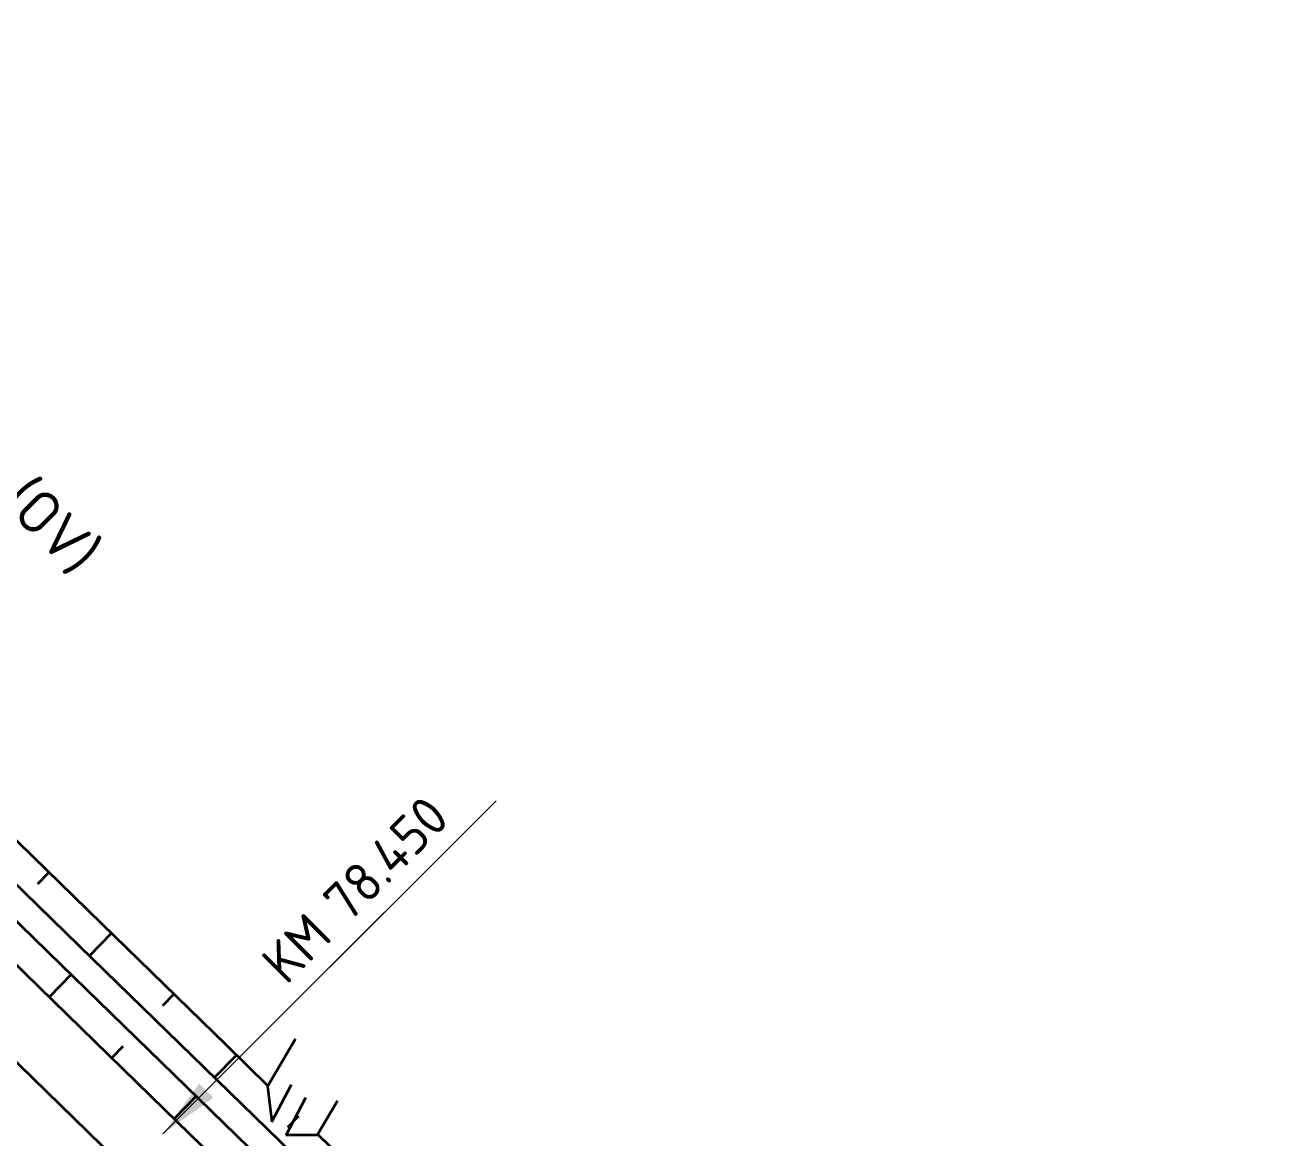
# Model space of a CAD drawing. Header units: metres. Extents: x 134219 to 139080, y 438661 to 444352.
# Drawn here: x 137777.6 to 137849.7, y 440029.7 to 440093.5 of the extents above; entities that cross this region are included whole.
import ezdxf
from ezdxf.enums import TextEntityAlignment as Align

# ---------------------------------------------------------------- set-up
doc = ezdxf.new("R2010")
doc.units = ezdxf.units.M
doc.linetypes.add('13strp', pattern=[4, 1, -3])
for name, color, linetype, lineweight in [('N-WE-AM-AANPIJLING-G', 7, 'Continuous', 18), ('N-WE-KL-ET_LS_OV_KABEL-T25', 7, 'Continuous', 25), ('Utd-ondergr-nw', 8, '13strp', 35)]:
    doc.layers.add(name, color=color, linetype=linetype, lineweight=lineweight)
doc.layers.add('N-WE-KL-ET_LS_OV_ARMATUUR-T25', color=2, linetype='Continuous')
doc.styles.add('ISO18', font='NLCS-ISO.ttf')
doc.styles.add('ISO25', font='NLCS-ISO.ttf')
doc.styles.add('NLCS_25', font='NLCS-ISO.ttf', dxfattribs={"height": 2.5})
doc.dimstyles.new('UTD', dxfattribs={"dimtxt": 1.8, "dimasz": 1.8, "dimexe": 0, "dimexo": 0, "dimgap": 0.5, "dimtad": 1, "dimdec": 1, "dimzin": 1, "dimdsep": 46, "dimtxsty": 'ISO18', "dimcen": 2.5, "dimclrd": 256, "dimclre": 256, "dimclrt": 1, "dimadec": 0, "dimazin": 0, "dimtfac": 1, "dimtdec": 1, "dimtmove": 0, "dimatfit": 3, "dimfxl": 0, "dimlwd": -1, "dimlwe": -1, "dimarcsym": 0})

# ---------------------------------------------------------------- blocks, each defined once
blk = doc.blocks.new('SAL-AM_KILOMETRERING-SO (1)')
blk.add_lwpolyline([(10, 0), (19, 0), (37, 0)])
at = {"style": 'ISO25'}
blk.add_text('KM', height=2.25, dxfattribs=at).set_placement((21, 1))
blk.add_attdef('KM', (26, 1), '', height=2.25, dxfattribs=at)

msp = doc.modelspace()

# ---------------------------------------------------------------- linework, layer by layer
at = {"layer": 'Utd-ondergr-nw', "linetype": 'Continuous'}
for p, q in [((137793.139, 440035.395), (137791.524, 440032.671)), ((137791.524, 440032.671), (137791.774, 440030.642)), ((137795.545, 440031.845), (137794.381, 440029.886)), ((137794.381, 440029.886), (137792.591, 440029.886))]:
    msp.add_line(p, q, dxfattribs=at)
at = {"layer": 'Utd-ondergr-nw', "linetype": 'Continuous', "flags": 128}
for points in [[(137711.204, 440098.31), (137718.365, 440091.33), (137725.527, 440084.351), (137732.688, 440077.371), (137733.261, 440076.813), (137739.85, 440070.392), (137747.011, 440063.412), (137754.173, 440056.433), (137761.334, 440049.453), (137768.496, 440042.474), (137775.657, 440035.494), (137782.819, 440028.515), (137789.98, 440021.536), (137797.142, 440014.556), (137804.303, 440007.577), (137811.465, 440000.597), (137818.626, 439993.618), (137825.788, 439986.638), (137832.949, 439979.659), (137840.11, 439972.678), (137847.536, 439965.971), (137854.963, 439959.263)], [(137738.356, 440082.041), (137744.945, 440075.62), (137752.106, 440068.64), (137759.268, 440061.661), (137766.429, 440054.681), (137773.591, 440047.702), (137780.752, 440040.722), (137787.914, 440033.743), (137795.075, 440026.763), (137802.237, 440019.784), (137809.398, 440012.804), (137816.56, 440005.825), (137823.721, 439998.845), (137830.883, 439991.866), (137838.044, 439984.886), (137845.205, 439977.906), (137852.631, 439971.198)], [(137737.309, 440080.967), (137743.898, 440074.545), (137751.059, 440067.566), (137758.221, 440060.587), (137765.382, 440053.607), (137772.544, 440046.628), (137779.705, 440039.648), (137786.867, 440032.669), (137794.028, 440025.689), (137801.19, 440018.71), (137808.351, 440011.73), (137815.513, 440004.751), (137822.674, 439997.771), (137829.836, 439990.792), (137836.997, 439983.812), (137844.158, 439976.832), (137851.584, 439970.124)], [(137736.053, 440079.678), (137742.642, 440073.256), (137749.803, 440066.277), (137756.965, 440059.298), (137764.126, 440052.318), (137771.288, 440045.339), (137778.449, 440038.359), (137785.611, 440031.38), (137792.772, 440024.4), (137799.934, 440017.421), (137807.095, 440010.441), (137814.257, 440003.462), (137821.418, 439996.482), (137828.579, 439989.503), (137835.741, 439982.523), (137842.902, 439975.543), (137850.328, 439968.835)], [(137745.689, 440077.408), (137746.201, 440076.909), (137753.363, 440069.929), (137760.524, 440062.95), (137767.686, 440055.97), (137774.847, 440048.991), (137782.009, 440042.011), (137789.17, 440035.032), (137791.549, 440032.713)], [(137778.373, 440044.298), (137779.001, 440044.943)], [(137781.325, 440040.164), (137782.581, 440041.453)], [(137780.278, 440039.09), (137779.022, 440037.801)], [(137785.534, 440037.319), (137786.162, 440037.963)], [(137783.231, 440034.955), (137782.603, 440034.311)], [(137788.487, 440033.184), (137789.743, 440034.473)], [(137787.44, 440032.11), (137786.184, 440030.821)], [(137792.696, 440030.339), (137793.324, 440030.984)], [(137794.407, 440029.928), (137796.332, 440028.052), (137803.493, 440021.073), (137810.654, 440014.093), (137816.672, 440008.229)]]:
    msp.add_lwpolyline(points, dxfattribs=at)
at = {"layer": 'Utd-ondergr-nw', "linetype": 'Continuous'}
for points in [[(137791.774, 440030.642), (137792.907, 440032.789)], [(137792.591, 440029.886), (137793.724, 440032.033)]]:
    msp.add_lwpolyline(points, dxfattribs=at)

# ---------------------------------------------------------------- block references
at = {"layer": 'N-WE-AM-AANPIJLING-G'}
ref = msp.add_blockref('SAL-AM_KILOMETRERING-SO (1)', (137778.464, 440022.88), dxfattribs=dict(at, rotation=44.99884726027558))
ref.add_attrib('KM', '78.450', (137796.142, 440041.971), dxfattribs={"layer": 'N-WE-KL-ET_LS_OV_ARMATUUR-T25', "height": 2.25, "rotation": 44.99885, "style": 'ISO25'})

# ---------------------------------------------------------------- texts
at = {"layer": 'N-WE-KL-ET_LS_OV_KABEL-T25', "style": 'NLCS_25'}
msp.add_text('RWS VP I-1 VG-YMvKas 4x10mm² (OV)', height=2.5, rotation=314.99885, dxfattribs=at).set_placement((137741.153, 440102.895), align=Align.MIDDLE_LEFT)

# ---------------------------------------------------------------- leaders
at = {"layer": 'N-WE-AM-AANPIJLING-G'}
msp.add_leader([(137785.535, 440029.951), (137804.627, 440049.042)], dimstyle='UTD', override={"dimasz": 3.5, "dimfxl": 0}, dxfattribs=at)

doc.saveas('drawing.dxf')
